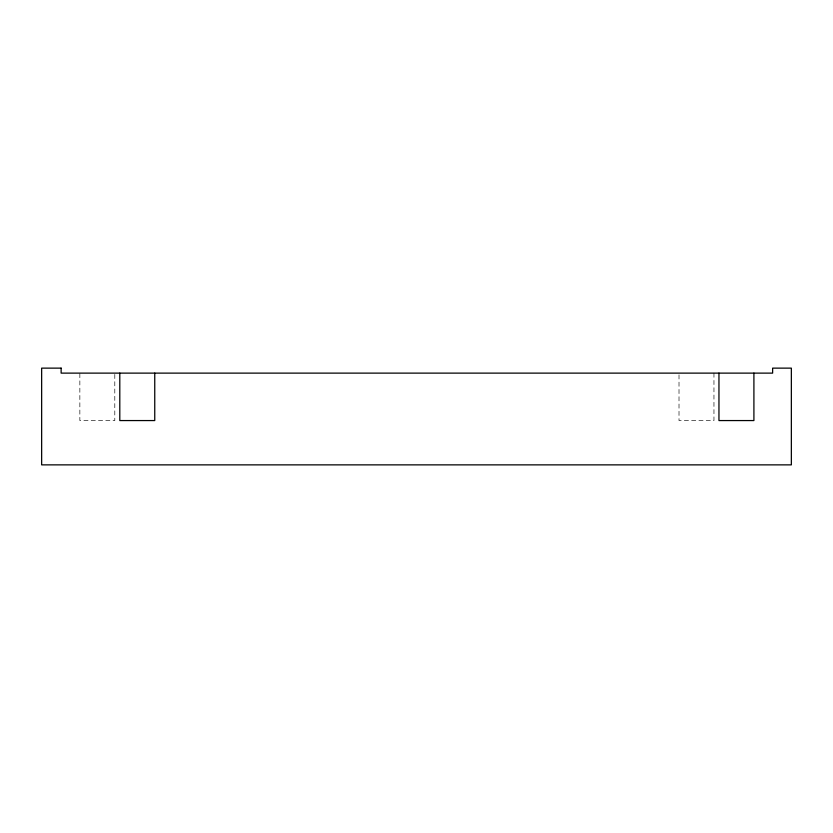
<?xml version="1.0" encoding="UTF-8"?>
<svg xmlns="http://www.w3.org/2000/svg" width="833" height="833" viewBox="0 0 833 833"><rect width="100%" height="100%" fill="white"/><g stroke="black" fill="none" stroke-linecap="round" stroke-linejoin="round"><path stroke-width="0.62" stroke-dasharray="4.17 3.12" d="M713.954 373.122L713.954 420.561L679.01 420.561L679.01 374.402M114.798 374.402L114.798 420.561L79.853 420.561L79.853 373.122"/><path stroke-width="1.25" d="M753.907 373.122L753.907 420.561L718.952 420.561L718.952 373.122M154.751 373.122L154.751 420.561L119.796 420.561L119.796 373.122M61.132 368.134L41.65 368.134L41.65 464.866L791.35 464.866L791.35 368.134L772.628 368.134L772.628 373.122L61.132 373.122L61.132 368.134"/></g></svg>
